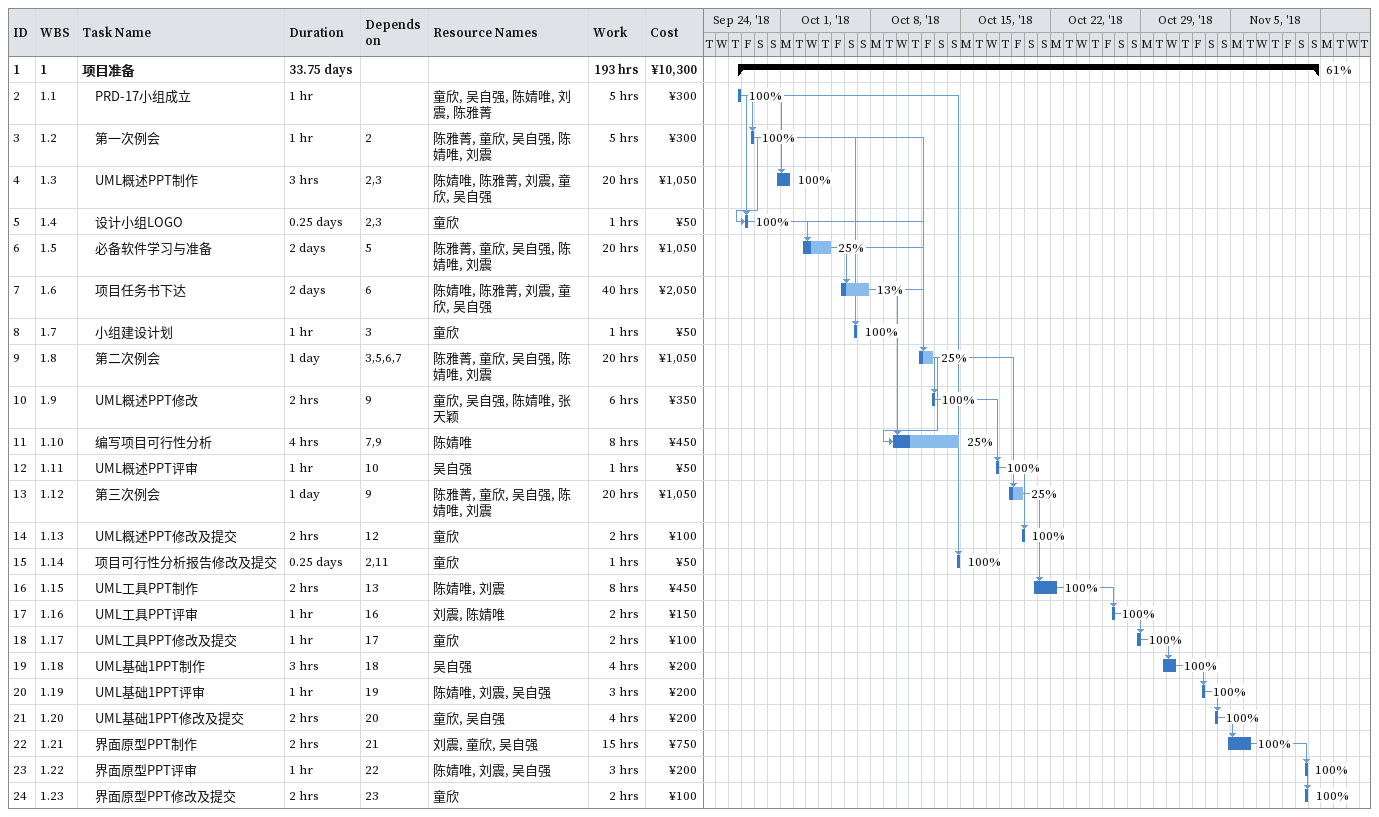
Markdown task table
| ID | WBS | Task | Duration | Start | Finish | Predecessors | Resources | % complete | Work (h) | Cost (¥) |
|---|---|---|---|---|---|---|---|---|---|---|
| 1 | 1 | **项目准备** | 33.75d | 2018-09-27 | 2018-11-11 |  |  | 61 | 193 | 10300 |
| 2 | 1.1 | PRD-17小组成立 | 1h | 2018-09-27 | 2018-09-27 |  | 童欣, 吴自强, 陈婧唯, 刘震, 陈雅菁 | 100 | 5 | 300 |
| 3 | 1.2 | 第一次例会 | 1h | 2018-09-28 | 2018-09-28 | 2 | 陈雅菁, 童欣, 吴自强, 陈婧唯, 刘震 | 100 | 5 | 300 |
| 4 | 1.3 | UML概述PPT制作 | 3h | 2018-09-30 | 2018-10-01 | 2, 3 | 陈婧唯, 陈雅菁, 刘震, 童欣, 吴自强 | 100 | 20 | 1050 |
| 5 | 1.4 | 设计小组LOGO | 0.25d | 2018-09-28 | 2018-09-28 | 2, 3 | 童欣 | 100 | 1 | 50 |
| 6 | 1.5 | 必备软件学习与准备 | 2d | 2018-10-02 | 2018-10-04 | 5 | 陈雅菁, 童欣, 吴自强, 陈婧唯, 刘震 | 25 | 20 | 1050 |
| 7 | 1.6 | 项目任务书下达 | 2d | 2018-10-05 | 2018-10-07 | 6 | 陈婧唯, 陈雅菁, 刘震, 童欣, 吴自强 | 13 | 40 | 2050 |
| 8 | 1.7 | 小组建设计划 | 1h | 2018-10-06 | 2018-10-06 | 3 | 童欣 | 100 | 1 | 50 |
| 9 | 1.8 | 第二次例会 | 1d | 2018-10-11 | 2018-10-12 | 3, 5, 6, 7 | 陈雅菁, 童欣, 吴自强, 陈婧唯, 刘震 | 25 | 20 | 1050 |
| 10 | 1.9 | UML概述PPT修改 | 2h | 2018-10-12 | 2018-10-12 | 9 | 童欣, 吴自强, 陈婧唯, 张天颖 | 100 | 6 | 350 |
| 11 | 1.10 | 编写项目可行性分析 | 4h | 2018-10-09 | 2018-10-14 | 7, 9 | 陈婧唯 | 25 | 8 | 450 |
| 12 | 1.11 | UML概述PPT评审 | 1h | 2018-10-17 | 2018-10-17 | 10 | 吴自强 | 100 | 1 | 50 |
| 13 | 1.12 | 第三次例会 | 1d | 2018-10-18 | 2018-10-19 | 9 | 陈雅菁, 童欣, 吴自强, 陈婧唯, 刘震 | 25 | 20 | 1050 |
| 14 | 1.13 | UML概述PPT修改及提交 | 2h | 2018-10-19 | 2018-10-19 | 12 | 童欣 | 100 | 2 | 100 |
| 15 | 1.14 | 项目可行性分析报告修改及提交 | 0.25d | 2018-10-14 | 2018-10-14 | 2, 11 | 童欣 | 100 | 1 | 50 |
| 16 | 1.15 | UML工具PPT制作 | 2h | 2018-10-20 | 2018-10-22 | 13 | 陈婧唯, 刘震 | 100 | 8 | 450 |
| 17 | 1.16 | UML工具PPT评审 | 1h | 2018-10-26 | 2018-10-26 | 16 | 刘震, 陈婧唯 | 100 | 2 | 150 |
| 18 | 1.17 | UML工具PPT修改及提交 | 1h | 2018-10-28 | 2018-10-29 | 17 | 童欣 | 100 | 2 | 100 |
| 19 | 1.18 | UML基础1PPT制作 | 3h | 2018-10-30 | 2018-10-31 | 18 | 吴自强 | 100 | 4 | 200 |
| 20 | 1.19 | UML基础1PPT评审 | 1h | 2018-11-02 | 2018-11-02 | 19 | 陈婧唯, 刘震, 吴自强 | 100 | 3 | 200 |
| 21 | 1.20 | UML基础1PPT修改及提交 | 2h | 2018-11-03 | 2018-11-03 | 20 | 童欣, 吴自强 | 100 | 4 | 200 |
| 22 | 1.21 | 界面原型PPT制作 | 2h | 2018-11-04 | 2018-11-06 | 21 | 刘震, 童欣, 吴自强 | 100 | 15 | 750 |
| 23 | 1.22 | 界面原型PPT评审 | 1h | 2018-11-10 | 2018-11-10 | 22 | 陈婧唯, 刘震, 吴自强 | 100 | 3 | 200 |
| 24 | 1.23 | 界面原型PPT修改及提交 | 2h | 2018-11-10 | 2018-11-10 | 23 | 童欣 | 100 | 2 | 100 |
